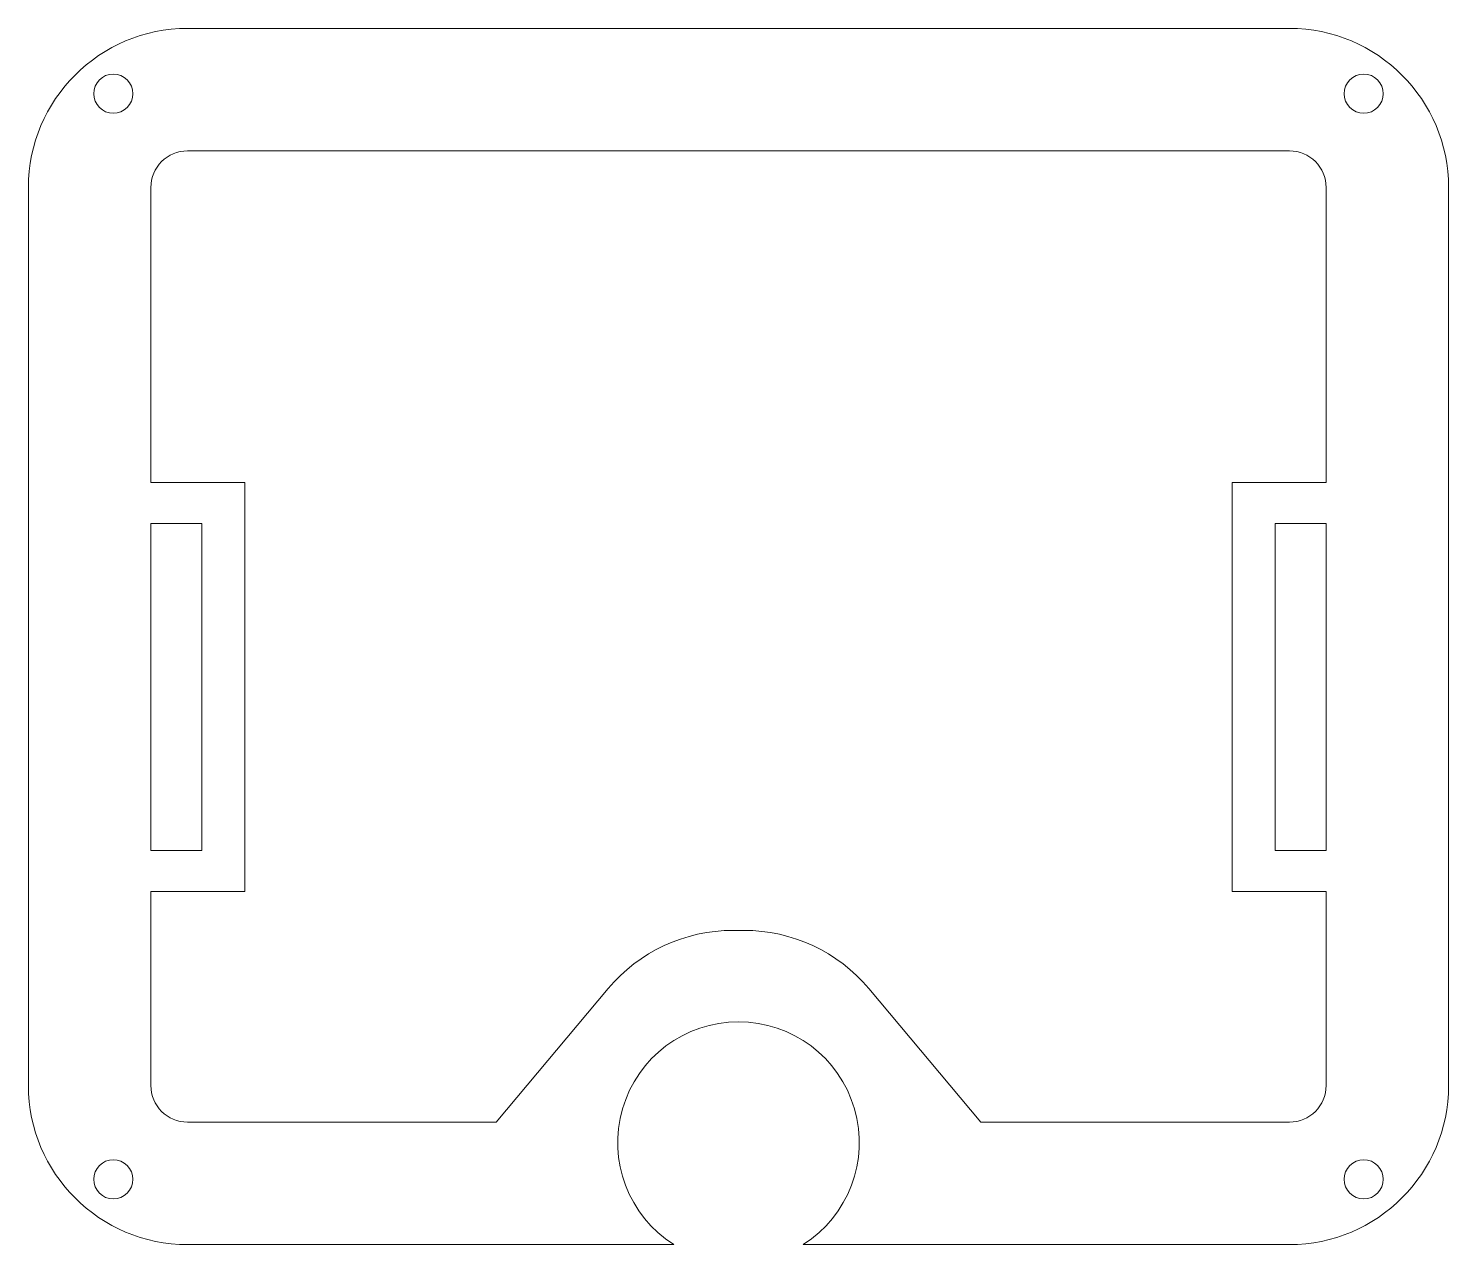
# Model space of a CAD drawing. Header units: inches. Extents: x -0.87 to 0.87, y -0.75 to 0.75.
import ezdxf

# ---------------------------------------------------------------- set-up
doc = ezdxf.new("R2010")
doc.units = ezdxf.units.IN
doc.header["$MEASUREMENT"] = 0

msp = doc.modelspace()

# ---------------------------------------------------------------- linework, layer by layer
at = {"color": 7, "linetype": 'Continuous', "lineweight": 15}
for p, q in [((0.675, 0.745), (-0.675, 0.745)), ((0.675, 0.595), (-0.675, 0.595)), ((-0.87, 0.55), (-0.87, -0.55)), ((-0.72, 0.55), (-0.72, 0.1886)), ((0.72, 0.1886), (0.72, 0.55)), ((0.87, -0.55), (0.87, 0.55)), ((-0.605, 0.1886), (-0.72, 0.1886)), ((-0.605, 0.1886), (-0.605, -0.3123)), ((0.605, 0.1886), (0.72, 0.1886)), ((0.605, 0.1886), (0.605, -0.3123)), ((-0.72, 0.1386), (-0.72, -0.2623)), ((-0.6575, 0.1386), (-0.72, 0.1386)), ((-0.6575, 0.1386), (-0.6575, -0.2623)), ((0.6575, 0.1386), (0.6575, -0.2623)), ((0.6575, 0.1386), (0.72, 0.1386)), ((0.72, 0.1386), (0.72, -0.2623)), ((-0.6575, -0.2623), (-0.72, -0.2623)), ((0.6575, -0.2623), (0.72, -0.2623)), ((-0.72, -0.3123), (-0.72, -0.55)), ((-0.605, -0.3123), (-0.72, -0.3123)), ((0.605, -0.3123), (0.72, -0.3123)), ((0.72, -0.55), (0.72, -0.3123)), ((-0.0065, -0.36), (0.0065, -0.36)), ((-0.2969, -0.595), (-0.1597, -0.4314)), ((0.1597, -0.4314), (0.2969, -0.595)), ((-0.675, -0.595), (-0.2969, -0.595)), ((0.2969, -0.595), (0.675, -0.595)), ((-0.675, -0.745), (-0.0792, -0.745)), ((0.0792, -0.745), (0.675, -0.745))]:
    msp.add_line(p, q, dxfattribs=at)
for centre in [(-0.766, 0.665), (0.766, 0.665), (-0.766, -0.665), (0.766, -0.665)]:
    msp.add_circle(centre, 0.024, dxfattribs=at)
for centre, radius, start, end in [((-0.675, 0.55), 0.195, 90, 180), ((0.675, 0.55), 0.195, 0, 90), ((-0.675, 0.55), 0.045, 90, 180), ((0.675, 0.55), 0.045, 0, 90), ((-0.0065, -0.56), 0.2, 90, 140), ((0.0065, -0.56), 0.2, 40, 90), ((0, -0.62), 0.148, 302.3715, 237.6285), ((-0.675, -0.55), 0.195, 180, 270), ((-0.675, -0.55), 0.045, 180, 270), ((0.675, -0.55), 0.195, 270, 0), ((0.675, -0.55), 0.045, 270, 0)]:
    msp.add_arc(centre, radius, start, end, dxfattribs=at)

doc.saveas('drawing.dxf')
